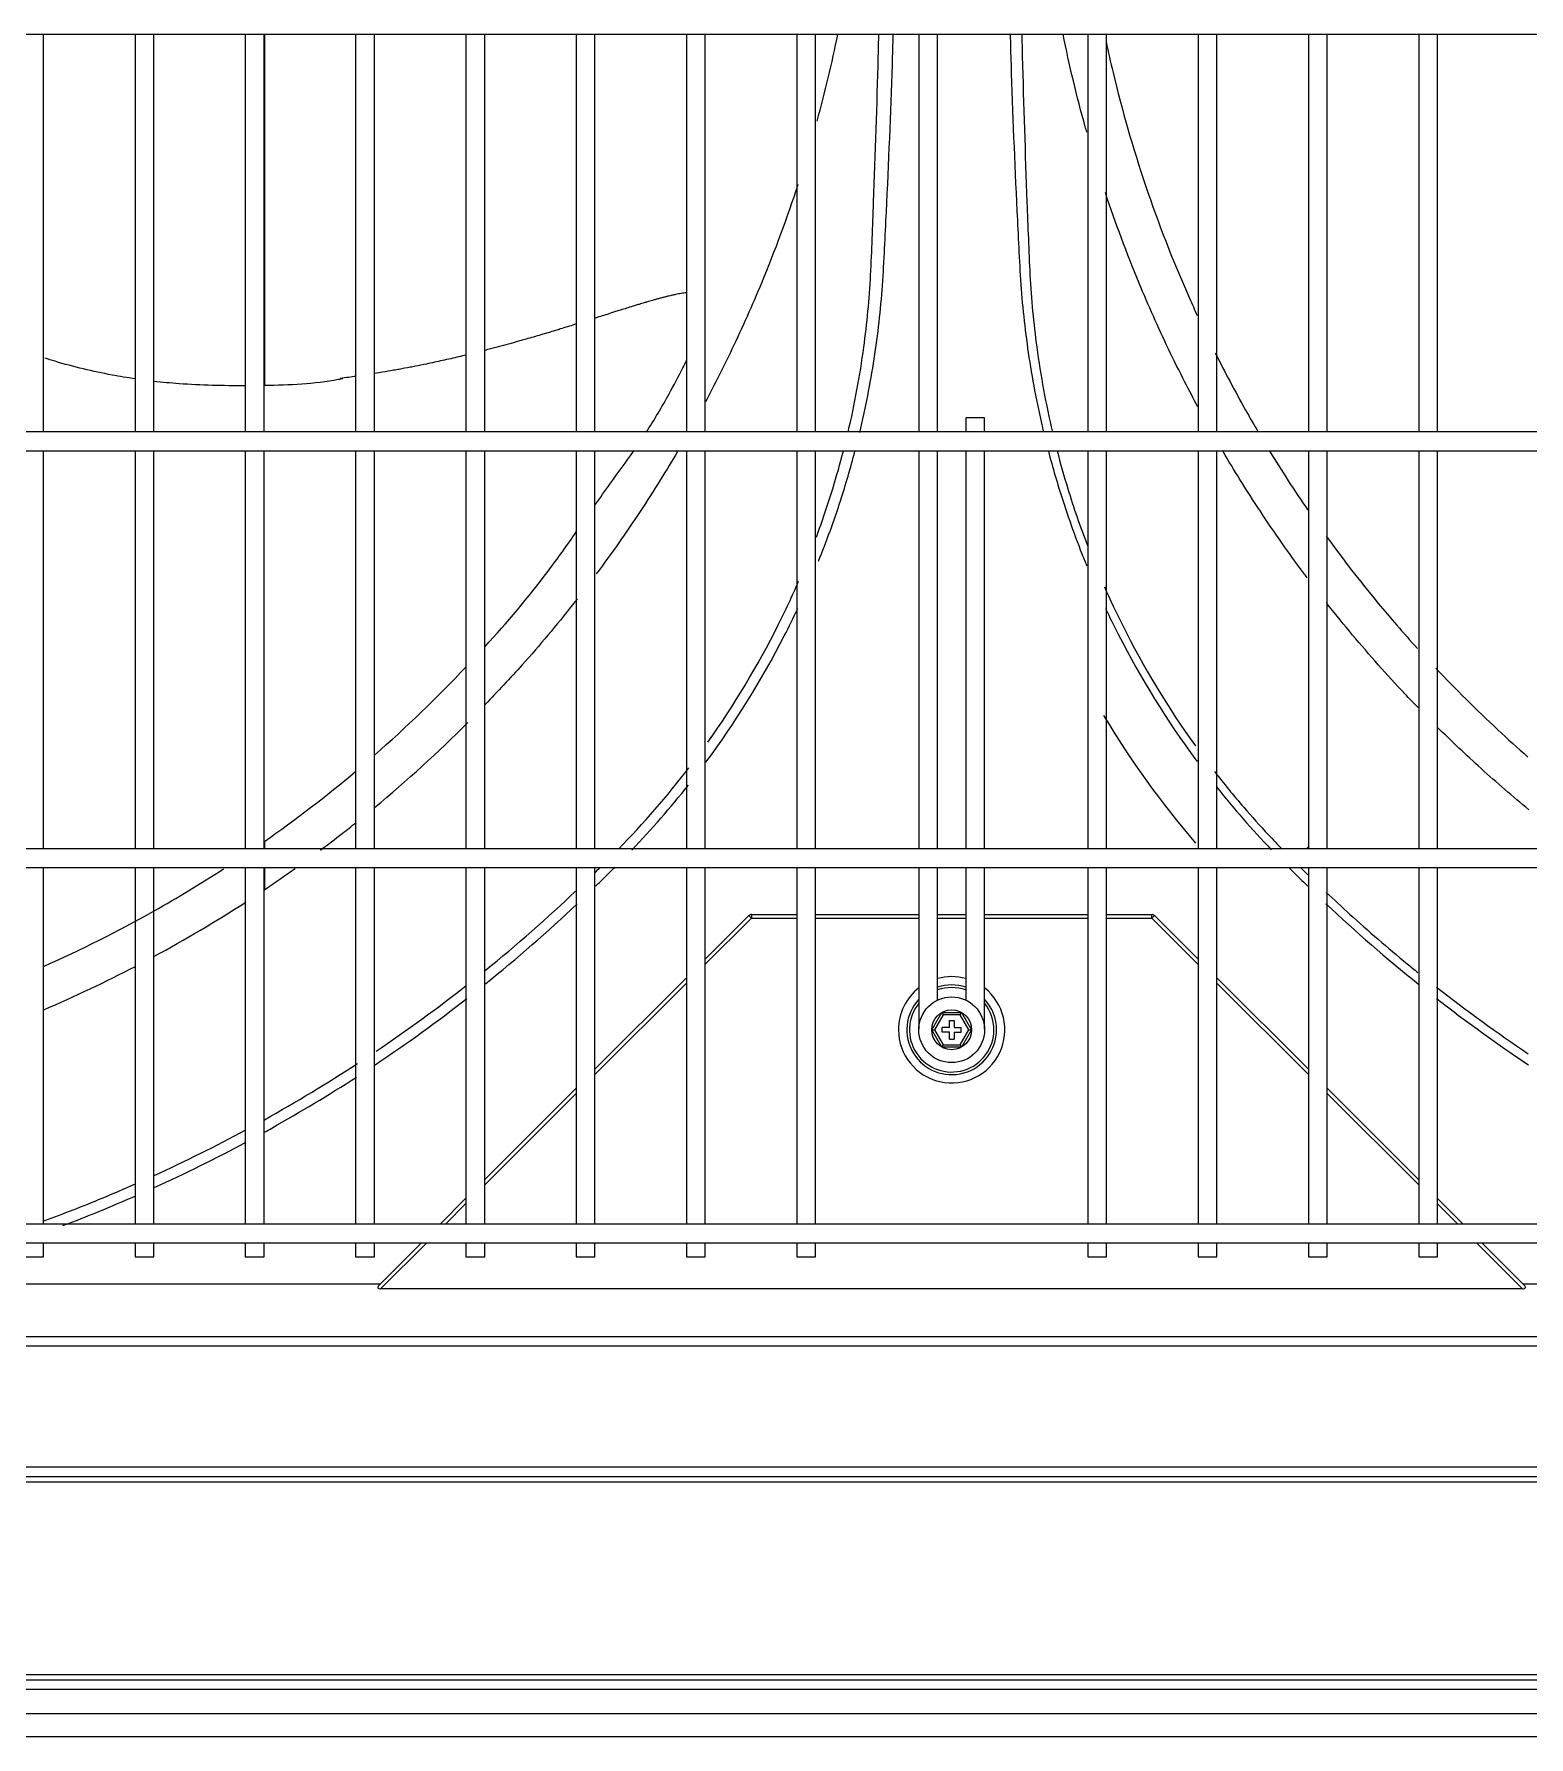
# Model space of a CAD drawing. Header units: millimetres. Extents: x 0 to 504600, y 0 to 118800.
# Drawn here: x 434437.9 to 434756.4, y 51794.1 to 52156.9 of the extents above; entities that cross this region are included whole.
import ezdxf

# ---------------------------------------------------------------- set-up
doc = ezdxf.new("R2010")
doc.units = ezdxf.units.MM
doc.header["$LTSCALE"] = 200
doc.layers.add('LG-AIRCON', color=240, linetype='Continuous')

# ---------------------------------------------------------------- blocks, each defined once
blk = doc.blocks.new('UXB1', base_point=(168674.67, -72229.04))
at = {"layer": 'LG-AIRCON', "color": 0}
for p, q in [((168081.96, -71864.33), (169266.49, -71864.33)), ((168480.97, -71949.11), (168480.97, -71864.33)), ((168500.47, -71864.33), (168500.47, -71949.11)), ((168504.47, -71949.11), (168504.47, -71864.33)), ((168523.96, -71864.33), (168523.96, -71949.11)), ((168527.96, -71949.11), (168527.96, -71864.33)), ((168528.01, -71864.33), (168528.01, -71939.11)), ((168547.46, -71864.33), (168547.46, -71949.11)), ((168551.46, -71949.11), (168551.46, -71864.33)), ((168570.96, -71864.33), (168570.96, -71949.11)), ((168574.96, -71949.11), (168574.96, -71864.33)), ((168594.45, -71864.33), (168594.45, -71949.11)), ((168598.45, -71949.11), (168598.45, -71864.33)), ((168617.95, -71864.33), (168617.95, -71949.11)), ((168621.95, -71949.11), (168621.95, -71864.33)), ((168641.45, -71864.33), (168641.45, -71949.11)), ((168645.45, -71949.11), (168645.45, -71864.33)), ((168667.44, -71864.33), (168667.44, -71949.12)), ((168671.44, -71949.12), (168671.44, -71864.33)), ((168703.44, -71864.33), (168703.44, -71949.11)), ((168707.44, -71949.11), (168707.44, -71864.33)), ((168726.93, -71864.33), (168726.93, -71949.11)), ((168730.93, -71949.11), (168730.93, -71864.33)), ((168750.43, -71864.33), (168750.43, -71949.11)), ((168754.43, -71949.11), (168754.43, -71864.33)), ((168773.93, -71864.33), (168773.93, -71949.11)), ((168777.92, -71949.11), (168777.92, -71864.33)), ((169266.49, -71949.12), (168081.96, -71949.12)), ((168677.44, -71946.12), (168677.44, -71949.12)), ((168681.44, -71946.12), (168677.44, -71946.12)), ((168681.44, -71949.12), (168681.44, -71946.12)), ((168081.96, -71953.12), (169266.49, -71953.12)), ((168480.97, -72037.9), (168480.97, -71953.11)), ((168500.47, -71953.11), (168500.47, -72037.9)), ((168504.47, -72037.9), (168504.47, -71953.11)), ((168523.96, -71953.11), (168523.96, -72037.9)), ((168527.96, -72037.9), (168527.96, -71953.11)), ((168547.46, -71953.11), (168547.46, -72037.9)), ((168551.46, -72037.9), (168551.46, -71953.11)), ((168570.96, -71953.11), (168570.96, -72037.9)), ((168574.96, -72037.9), (168574.96, -71953.11)), ((168594.45, -71953.11), (168594.45, -72037.9)), ((168598.45, -72037.9), (168598.45, -71953.11)), ((168617.95, -71953.11), (168617.95, -72037.9)), ((168621.95, -72037.9), (168621.95, -71953.11)), ((168641.45, -71953.11), (168641.45, -72037.9)), ((168645.45, -72037.9), (168645.45, -71953.11)), ((168667.44, -71953.12), (168667.44, -72037.9)), ((168671.44, -72037.9), (168671.44, -71953.12)), ((168677.44, -71953.12), (168677.44, -72037.91)), ((168681.43, -72037.91), (168681.44, -71953.12)), ((168703.44, -71953.11), (168703.44, -72037.9)), ((168707.44, -72037.9), (168707.44, -71953.11)), ((168726.93, -71953.11), (168726.93, -72037.9)), ((168730.93, -72037.9), (168730.93, -71953.11)), ((168750.43, -71953.11), (168750.43, -72037.9)), ((168754.43, -72037.9), (168754.43, -71953.11)), ((168773.93, -71953.11), (168773.93, -72037.9)), ((168777.92, -72037.9), (168777.92, -71953.11)), ((169266.49, -72037.91), (168081.96, -72037.91)), ((168528.01, -72036.36), (168528.01, -72037.9)), ((168081.96, -72041.9), (169266.49, -72041.9)), ((168480.97, -72117.89), (168480.97, -72041.9)), ((168500.47, -72041.9), (168500.47, -72117.89)), ((168504.47, -72117.89), (168504.47, -72041.9)), ((168523.96, -72041.9), (168523.96, -72117.89)), ((168527.96, -72117.89), (168527.96, -72041.9)), ((168528.01, -72041.9), (168528.01, -72046.62)), ((168547.46, -72041.9), (168547.46, -72117.89)), ((168551.46, -72117.89), (168551.46, -72041.9)), ((168570.96, -72041.9), (168570.96, -72117.89)), ((168574.96, -72117.89), (168574.96, -72041.9)), ((168594.45, -72041.9), (168594.45, -72117.89)), ((168598.45, -72117.89), (168598.45, -72041.9)), ((168617.95, -72041.9), (168617.95, -72117.89)), ((168621.95, -72117.89), (168621.95, -72041.9)), ((168641.45, -72041.9), (168641.45, -72117.89)), ((168645.45, -72117.89), (168645.45, -72041.9)), ((168667.44, -72041.9), (168667.44, -72053.25)), ((168671.44, -72053.25), (168671.44, -72041.9)), ((168677.44, -72041.9), (168677.44, -72053.25)), ((168681.43, -72053.25), (168681.43, -72041.9)), ((168703.44, -72041.9), (168703.44, -72117.89)), ((168707.44, -72117.89), (168707.44, -72041.9)), ((168726.93, -72041.9), (168726.93, -72117.89)), ((168730.93, -72117.89), (168730.93, -72041.9)), ((168750.43, -72041.9), (168750.43, -72117.89)), ((168754.43, -72117.89), (168754.43, -72041.9)), ((168773.93, -72041.9), (168773.93, -72117.89)), ((168777.92, -72117.89), (168777.92, -72041.9)), ((168621.95, -72061.41), (168631.22, -72052.14)), ((168621.95, -72062.54), (168631.78, -72052.71)), ((168631.78, -72052.71), (168631.22, -72052.14)), ((168631.78, -72051.91), (168641.45, -72051.91)), ((168631.78, -72051.91), (168631.78, -72052.71)), ((168631.78, -72052.71), (168641.45, -72052.71)), ((168645.45, -72051.91), (168667.44, -72051.91)), ((168645.45, -72052.71), (168667.44, -72052.71)), ((168667.44, -72053.25), (168667.44, -72056.07)), ((168671.44, -72051.91), (168677.44, -72051.91)), ((168671.44, -72052.71), (168677.44, -72052.71)), ((168671.44, -72056.07), (168671.44, -72053.25)), ((168677.44, -72053.25), (168677.44, -72056.08)), ((168681.43, -72051.91), (168703.44, -72051.91)), ((168681.43, -72052.71), (168703.44, -72052.71)), ((168681.43, -72056.08), (168681.43, -72053.25)), ((168707.43, -72051.91), (168717.09, -72051.91)), ((168707.43, -72052.71), (168717.09, -72052.71)), ((168717.09, -72052.71), (168717.09, -72051.91)), ((168717.66, -72052.14), (168717.09, -72052.71)), ((168717.09, -72052.71), (168726.93, -72062.55)), ((168717.66, -72052.14), (168726.93, -72061.41)), ((168667.44, -72056.07), (168667.44, -72059.73)), ((168671.44, -72059.73), (168671.44, -72056.07)), ((168677.44, -72056.08), (168677.44, -72059.73)), ((168681.43, -72059.73), (168681.43, -72056.08)), ((168681.43, -72056.08), (168681.43, -72056.08)), ((168667.44, -72059.73), (168667.44, -72062.56)), ((168671.44, -72062.56), (168671.44, -72059.73)), ((168677.44, -72059.73), (168677.44, -72062.56)), ((168681.43, -72059.73), (168681.43, -72059.73)), ((168681.43, -72062.56), (168681.43, -72059.73)), ((168667.44, -72062.56), (168667.44, -72076.3)), ((168671.44, -72070.16), (168671.44, -72062.56)), ((168677.44, -72062.56), (168677.44, -72070.16)), ((168681.43, -72076.35), (168681.43, -72062.56)), ((168598.45, -72084.9), (168617.95, -72065.41)), ((168598.45, -72086.04), (168617.95, -72066.54)), ((168730.93, -72065.41), (168750.43, -72084.91)), ((168730.93, -72066.55), (168750.43, -72086.04)), ((168670.19, -72076.49), (168672.31, -72072.81)), ((168672.6, -72073.31), (168670.77, -72076.49)), ((168672.31, -72072.81), (168676.56, -72072.81)), ((168672.31, -72072.81), (168672.6, -72073.31)), ((168673.94, -72075.99), (168672.44, -72075.99)), ((168672.44, -72076.99), (168672.44, -72075.99)), ((168676.27, -72073.31), (168672.6, -72073.31)), ((168673.94, -72074.49), (168674.94, -72074.49)), ((168673.94, -72075.99), (168673.94, -72074.49)), ((168674.94, -72074.49), (168674.94, -72075.99)), ((168674.94, -72075.99), (168676.44, -72075.99)), ((168676.27, -72073.31), (168676.56, -72072.81)), ((168678.11, -72076.49), (168676.27, -72073.31)), ((168676.44, -72076.99), (168676.44, -72075.99)), ((168676.56, -72072.81), (168678.69, -72076.49)), ((168672.31, -72080.17), (168670.19, -72076.49)), ((168670.19, -72076.49), (168670.77, -72076.49)), ((168670.77, -72076.49), (168672.6, -72079.67)), ((168672.31, -72080.17), (168672.6, -72079.67)), ((168673.94, -72076.99), (168672.44, -72076.99)), ((168672.6, -72079.67), (168676.27, -72079.67)), ((168673.94, -72078.49), (168673.94, -72076.99)), ((168673.94, -72078.49), (168674.94, -72078.49)), ((168674.94, -72076.99), (168674.94, -72078.49)), ((168674.94, -72076.99), (168676.44, -72076.99)), ((168676.27, -72079.67), (168678.11, -72076.49)), ((168676.27, -72079.67), (168676.56, -72080.17)), ((168678.69, -72076.49), (168676.56, -72080.17)), ((168678.11, -72076.49), (168678.69, -72076.49)), ((168676.56, -72080.17), (168672.31, -72080.17)), ((168574.96, -72108.4), (168594.45, -72088.9)), ((168574.96, -72109.53), (168594.45, -72090.04)), ((168754.43, -72088.91), (168773.92, -72108.41)), ((168754.43, -72090.04), (168773.93, -72109.54)), ((168565.46, -72117.89), (168570.96, -72112.4)), ((168566.6, -72117.89), (168570.96, -72113.53)), ((168777.92, -72112.41), (168783.41, -72117.89)), ((168777.92, -72113.54), (168782.28, -72117.89)), ((169201.5, -72117.89), (168146.95, -72117.89)), ((168146.95, -72121.89), (169201.5, -72121.89)), ((168480.97, -72124.89), (168480.97, -72121.89)), ((168500.47, -72121.89), (168500.47, -72124.89)), ((168504.47, -72124.89), (168504.47, -72121.89)), ((168523.96, -72121.89), (168523.96, -72124.89)), ((168527.96, -72124.89), (168527.96, -72121.89)), ((168547.46, -72121.89), (168547.46, -72124.89)), ((168551.46, -72124.89), (168551.46, -72121.89)), ((168552.46, -72130.89), (168561.46, -72121.89)), ((168552.79, -72131.69), (168562.6, -72121.89)), ((168570.96, -72121.89), (168570.96, -72124.89)), ((168574.96, -72124.89), (168574.96, -72121.89)), ((168594.45, -72121.89), (168594.45, -72124.89)), ((168598.45, -72124.89), (168598.45, -72121.89)), ((168617.95, -72121.89), (168617.95, -72124.89)), ((168621.95, -72124.89), (168621.95, -72121.89)), ((168641.45, -72121.89), (168641.45, -72124.89)), ((168645.45, -72124.89), (168645.45, -72121.89)), ((168703.44, -72121.89), (168703.44, -72124.89)), ((168707.44, -72124.89), (168707.44, -72121.89)), ((168726.93, -72121.89), (168726.93, -72124.89)), ((168730.93, -72124.89), (168730.93, -72121.89)), ((168750.43, -72121.89), (168750.43, -72124.89)), ((168754.43, -72124.89), (168754.43, -72121.89)), ((168773.93, -72121.89), (168773.93, -72124.89)), ((168777.92, -72124.89), (168777.92, -72121.89)), ((168786.28, -72121.89), (168796.08, -72131.69)), ((168787.41, -72121.89), (168796.41, -72130.89)), ((168476.97, -72124.89), (168480.97, -72124.89)), ((168500.47, -72124.89), (168504.47, -72124.89)), ((168523.96, -72124.89), (168527.96, -72124.89)), ((168547.46, -72124.89), (168551.46, -72124.89)), ((168570.96, -72124.89), (168574.96, -72124.89)), ((168594.45, -72124.89), (168598.45, -72124.89)), ((168617.95, -72124.89), (168621.95, -72124.89)), ((168641.45, -72124.89), (168645.45, -72124.89)), ((168703.44, -72124.89), (168707.44, -72124.89)), ((168726.93, -72124.89), (168730.93, -72124.89)), ((168750.43, -72124.89), (168754.43, -72124.89)), ((168773.93, -72124.89), (168777.92, -72124.89)), ((168552.66, -72130.69), (168444.46, -72130.69)), ((168796.08, -72131.69), (168552.79, -72131.69)), ((168904.43, -72130.69), (168796.21, -72130.69)), ((169200.23, -72143.93), (168148.66, -72143.93)), ((168150.18, -72141.81), (169198.7, -72141.81)), ((168148.72, -72169.6), (169200.16, -72169.6)), ((169200.16, -72171.73), (168148.72, -72171.73)), ((169200.16, -72172.85), (168148.72, -72172.85)), ((168148.72, -72213.84), (169200.16, -72213.84)), ((168148.72, -72214.96), (169200.16, -72214.96)), ((169200.16, -72217.08), (168148.72, -72217.08)), ((168094.22, -72222.16), (169255.13, -72222.16)), ((169255.13, -72227.16), (168094.22, -72227.16))]:
    blk.add_line(p, q, dxfattribs=at)
for radius in [7, 4.25, 4.25]:
    blk.add_circle((168674.44, -72076.49), radius, dxfattribs=at)
for centre, radius, start, end in [((168652.33, -71846.6), 17.95, 261.0565, 262.7284), ((168631.78, -72052.71), 0.8, 90, 135), ((168717.09, -72052.71), 0.8, 45, 90), ((168674.44, -72076.49), 11.33, 74.6551, 105.3394), ((168674.44, -72076.49), 11.33, 180, 51.8569), ((168674.44, -72076.49), 11.33, 128.1375, 180), ((168674.44, -72076.49), 9.56, 71.7356, 108.2643), ((168674.44, -72076.49), 9, 70.5432, 109.457), ((168674.44, -72076.49), 9.56, 137.0195, 0), ((168674.44, -72076.49), 9, 141.0356, 0), ((168674.44, -72076.49), 9.56, 0, 42.9806), ((168674.44, -72076.49), 9, 0, 38.9588)]:
    blk.add_arc(centre, radius, start, end, dxfattribs=at)
for centre, major_axis in [((168553.59, -72130.89), (1.37, 0.57)), ((168795.28, -72130.89), (-1.37, 0.57))]:
    blk.add_ellipse(centre, major_axis=major_axis, ratio=0.414214, start_param=2.356194, end_param=3.926991, dxfattribs=at)
for points in [[(168650.12, -71864.34), (168648.86, -71870.57), (168647.39, -71876.75), (168645.72, -71882.88)], [(168742.17, -71953.19), (168744.75, -71957.41), (168747.47, -71961.59), (168750.32, -71965.74)], [(168551.49, -72017.96), (168558.2, -72012.08), (168564.71, -72005.79), (168571.01, -71999.15)], [(168726.43, -72036.7), (168719.14, -72028.17), (168712.62, -72019.1), (168706.88, -72009.5)], [(168551.51, -72029.11), (168558.4, -72023.4), (168565.01, -72017.38), (168571.34, -72011.05)], [(168528.01, -72036.37), (168534.64, -72031.72), (168541.17, -72026.73), (168547.53, -72021.37)], [(168603.47, -72037.97), (168608.82, -72032.5), (168613.83, -72026.71), (168618.45, -72020.68)], [(168606.29, -72038.19), (168610.54, -72033.75), (168614.56, -72029.13), (168618.35, -72024.35)], [(168730.84, -72024.71), (168734.52, -72029.35), (168738.42, -72033.82), (168742.53, -72038.12)], [(168750.53, -72037.47), (168750.42, -72037.58), (168750.31, -72037.69), (168750.2, -72037.8)], [(168528.03, -72046.66), (168530.22, -72045.19), (168532.4, -72043.68), (168534.56, -72042.15)], [(168598.52, -72042.91), (168598.84, -72042.59), (168599.17, -72042.27), (168599.5, -72041.95)], [(168598.57, -72045.91), (168599.71, -72044.81), (168600.84, -72043.7), (168601.96, -72042.57)], [(168601.96, -72042.57), (168602.17, -72042.37), (168602.38, -72042.16), (168602.58, -72041.95)], [(168746.29, -72041.94), (168746.5, -72042.15), (168746.71, -72042.36), (168746.93, -72042.57)], [(168746.93, -72042.57), (168748.04, -72043.69), (168749.16, -72044.79), (168750.28, -72045.89)], [(168748.8, -72041.96), (168749.31, -72042.46), (168749.82, -72042.96), (168750.33, -72043.46)], [(168575.07, -72063.84), (168581.78, -72058.4), (168588.29, -72052.69), (168594.57, -72046.72)], [(168504.5, -72060.87), (168511.16, -72057.26), (168517.68, -72053.4), (168524.05, -72049.28)], [(168575.11, -72066.7), (168581.82, -72061.3), (168588.33, -72055.63), (168594.65, -72049.67)], [(168754.18, -72049.62), (168760.52, -72055.6), (168767.08, -72061.32), (168773.86, -72066.76)], [(168481.03, -72072.22), (168487.66, -72069.37), (168494.16, -72066.29), (168500.53, -72062.97)], [(168551.86, -72081.01), (168558.42, -72076.59), (168564.81, -72071.94), (168571.03, -72067.06)], [(168777.75, -72067.44), (168784.09, -72072.39), (168790.59, -72077.1), (168797.27, -72081.58)], [(168551.59, -72083.96), (168558.28, -72079.49), (168564.8, -72074.79), (168571.15, -72069.84)], [(168528.02, -72095.65), (168534.77, -72091.88), (168541.4, -72087.88), (168547.84, -72083.67)], [(168504.55, -72107.53), (168511.14, -72104.51), (168517.65, -72101.27), (168524.05, -72097.82)], [(168504.56, -72110.1), (168511.19, -72107.09), (168517.72, -72103.87), (168524.1, -72100.44)]]:
    blk.add_open_spline(points, degree=3, dxfattribs=at)
for points, knots in [([(168652.37, -71949.18), (168653.78, -71943.18), (168654.9, -71937.14), (168656.41, -71925.96), (168656.89, -71920.83), (168657.44, -71910.51), (168657.61, -71905.33), (168658.21, -71889.8), (168658.53, -71879.44), (168658.84, -71867.5), (168658.88, -71865.92), (168658.92, -71864.34)], [0, 0, 0, 0, 0.21737, 0.21737, 0.399155, 0.399155, 0.58094, 0.58094, 0.94451, 0.94451, 1, 1, 1, 1]), ([(168654.84, -71949.26), (168656.08, -71944.07), (168657.12, -71938.82), (168658.73, -71928.34), (168659.32, -71923.11), (168660.07, -71912.67), (168660.28, -71907.44), (168661.05, -71891.77), (168661.46, -71881.32), (168661.87, -71868.69), (168661.93, -71866.51), (168661.99, -71864.34)], [0, 0, 0, 0, 0.189158, 0.189158, 0.372762, 0.372762, 0.556366, 0.556366, 0.923574, 0.923574, 1, 1, 1, 1]), ([(168686.89, -71864.34), (168686.95, -71866.47), (168687.01, -71868.61), (168687.41, -71881.18), (168687.83, -71891.62), (168688.59, -71907.25), (168688.81, -71912.47), (168689.54, -71922.88), (168690.12, -71928.07), (168691.72, -71938.61), (168692.77, -71943.93), (168694.03, -71949.19)], [0, 0, 0, 0, 0.075143, 0.075143, 0.442368, 0.442368, 0.625981, 0.625981, 0.809594, 0.809594, 1, 1, 1, 1]), ([(168689.37, -71864.34), (168689.41, -71865.92), (168689.45, -71867.5), (168689.75, -71879.43), (168690.08, -71889.79), (168690.68, -71905.32), (168690.84, -71910.5), (168691.4, -71920.83), (168691.88, -71925.95), (168693.39, -71937.14), (168694.51, -71943.18), (168695.92, -71949.17)], [0, 0, 0, 0, 0.055363, 0.055363, 0.419, 0.419, 0.600818, 0.600818, 0.782636, 0.782636, 1, 1, 1, 1]), ([(168703.22, -71885.22), (168703.11, -71884.86), (168701.18, -71877.96), (168699.51, -71870.99), (168698.16, -71864.34)], [0, 0, 0, 0, 0.052887, 1, 1, 1, 1]), ([(168707.32, -71865.95), (168707.79, -71868.14), (168710.1, -71878.33), (168715.33, -71896.57), (168722.03, -71913.87), (168726.2, -71923.08), (168726.76, -71924.31)], [0, 0, 0, 0, 0.112914, 0.525694, 0.936978, 1, 1, 1, 1]), ([(168641.67, -71896.42), (168639.36, -71903.51), (168634.98, -71915.34), (168628.14, -71930.68), (168623.93, -71939.02), (168621.96, -71942.72)], [0, 0, 0, 0, 0.443757, 0.750386, 1, 1, 1, 1]), ([(168726.9, -71943.77), (168725.96, -71942.02), (168723.82, -71937.96), (168720.63, -71931.52), (168717.38, -71924.48), (168712.64, -71913.46), (168709.35, -71904.62), (168707.18, -71898.12)], [0, 0, 0, 0, 0.11975, 0.276771, 0.432533, 0.587035, 1, 1, 1, 1]), ([(168618.01, -71919.44), (168617.99, -71919.44), (168617.79, -71919.46), (168617.36, -71919.52), (168616.84, -71919.6), (168616.21, -71919.71), (168615.61, -71919.83), (168614.84, -71919.99), (168614.05, -71920.18), (168613.24, -71920.38), (168612.51, -71920.57), (168611.78, -71920.77), (168610.9, -71921.02), (168609.99, -71921.28), (168608.92, -71921.59), (168607.97, -71921.88), (168607, -71922.17), (168606.01, -71922.48), (168604.86, -71922.84), (168603.68, -71923.21), (168602.63, -71923.54), (168601.57, -71923.88), (168600.34, -71924.27), (168599.24, -71924.62), (168598.62, -71924.82), (168598.46, -71924.87)], [0, 0, 0, 0, 0.005985, 0.045742, 0.085498, 0.125255, 0.165012, 0.204768, 0.264403, 0.30416, 0.343916, 0.383673, 0.423429, 0.483064, 0.522821, 0.582456, 0.622212, 0.661969, 0.721603, 0.781238, 0.820995, 0.860751, 0.920386, 0.980021, 1, 1, 1, 1]), ([(168594.45, -71926.13), (168594.34, -71926.16), (168593.73, -71926.35), (168592.61, -71926.7), (168591.24, -71927.12), (168589.86, -71927.54), (168588.48, -71927.96), (168586.92, -71928.42), (168585.35, -71928.88), (168583.94, -71929.29), (168582.35, -71929.74), (168580.92, -71930.14), (168579.12, -71930.64), (168577.67, -71931.03), (168576.16, -71931.42), (168575.38, -71931.63), (168574.96, -71931.73)], [0, 0, 0, 0, 0.018571, 0.09977, 0.180968, 0.235101, 0.3163, 0.397499, 0.478698, 0.559896, 0.614029, 0.722294, 0.776427, 0.884692, 0.938824, 1, 1, 1, 1]), ([(168500.45, -71937.8), (168498.82, -71937.56), (168493.09, -71936.6), (168486.69, -71935.08), (168481.98, -71933.62), (168481.26, -71933.39)], [0, 0, 0, 0, 0.251534, 0.886152, 1, 1, 1, 1]), ([(168570.98, -71932.73), (168570.47, -71932.85), (168569.39, -71933.11), (168567.72, -71933.5), (168565.98, -71933.89), (168564.26, -71934.27), (168562.34, -71934.68), (168560.6, -71935.03), (168558.67, -71935.41), (168557.12, -71935.7), (168555.17, -71936.05), (168553.42, -71936.36), (168552.05, -71936.58), (168551.46, -71936.67)], [0, 0, 0, 0, 0.079541, 0.168728, 0.257914, 0.3471, 0.436286, 0.555201, 0.614659, 0.733574, 0.793032, 0.911947, 1, 1, 1, 1]), ([(168609.39, -71949.17), (168611.1, -71946.5), (168613.77, -71941.97), (168616.48, -71936.8), (168617.7, -71934.43), (168617.96, -71933.91)], [0, 0, 0, 0, 0.545072, 0.900711, 1, 1, 1, 1]), ([(168730.6, -71932.3), (168732.63, -71936.37), (168735.62, -71942), (168738.84, -71947.6), (168739.76, -71949.17)], [0, 0, 0, 0, 0.719224, 1, 1, 1, 1]), ([(168544.71, -71937.77), (168544.41, -71937.83), (168538.94, -71938.89), (168533.33, -71939.16), (168528.02, -71939.24)], [0, 0, 0, 0, 0.054083, 1, 1, 1, 1]), ([(168547.49, -71937.27), (168547, -71937.34), (168545.89, -71937.49), (168544.79, -71937.63), (168544.19, -71937.71)], [0, 0, 0, 0, 0.449176, 1, 1, 1, 1]), ([(168523.96, -71939.27), (168519.25, -71939.28), (168512.75, -71939.16), (168506.25, -71938.54), (168504.45, -71938.33)], [0, 0, 0, 0, 0.723565, 1, 1, 1, 1]), ([(168598.43, -71964.74), (168599.52, -71963.17), (168602.24, -71959.31), (168605.08, -71955.48), (168606.71, -71953.15)], [0, 0, 0, 0, 0.404883, 1, 1, 1, 1]), ([(168616.03, -71953.29), (168614.86, -71955.28), (168610.87, -71961.89), (168605.12, -71970.6), (168600.36, -71977.17), (168598.73, -71979.35)], [0, 0, 0, 0, 0.221999, 0.739418, 1, 1, 1, 1]), ([(168645.61, -71971.51), (168646.88, -71968.1), (168648.05, -71964.65), (168649.93, -71958.52), (168650.69, -71955.84), (168651.38, -71953.15)], [0, 0, 0, 0, 0.563574, 0.563574, 1, 1, 1, 1]), ([(168646.06, -71976.67), (168647.78, -71972.41), (168649.35, -71968.1), (168651.88, -71960.28), (168652.91, -71956.77), (168653.84, -71953.23)], [0, 0, 0, 0, 0.555539, 0.555539, 1, 1, 1, 1]), ([(168695.03, -71953.19), (168695.96, -71956.71), (168696.98, -71960.2), (168699.62, -71968.38), (168701.33, -71973.05), (168703.22, -71977.66)], [0, 0, 0, 0, 0.420981, 0.420981, 1, 1, 1, 1]), ([(168696.9, -71953.13), (168697.6, -71955.83), (168698.36, -71958.52), (168700.42, -71965.24), (168701.81, -71969.28), (168703.34, -71973.27)], [0, 0, 0, 0, 0.398194, 0.398194, 1, 1, 1, 1]), ([(168750.15, -71980.16), (168749.96, -71979.9), (168748.13, -71977.45), (168744.75, -71972.78), (168740.18, -71966.06), (168736.02, -71959.57), (168733.43, -71955.28), (168732.26, -71953.29)], [0, 0, 0, 0, 0.030003, 0.283624, 0.535302, 0.785046, 1, 1, 1, 1]), ([(168575.05, -71994.81), (168579.71, -71989.71), (168586.43, -71981.79), (168592.5, -71973.25), (168594.47, -71970.42)], [0, 0, 0, 0, 0.672281, 1, 1, 1, 1]), ([(168754.24, -71971.31), (168758.91, -71977.77), (168765.26, -71985.82), (168772.18, -71993.6), (168773.67, -71995.24)], [0, 0, 0, 0, 0.788206, 1, 1, 1, 1]), ([(168622.48, -72015.23), (168628.12, -72007.29), (168633.12, -71998.96), (168639.02, -71987.17), (168640.47, -71984.05), (168641.84, -71980.88)], [0, 0, 0, 0, 0.739872, 0.739872, 1, 1, 1, 1]), ([(168594.65, -71984.7), (168594.33, -71985.11), (168590.57, -71989.9), (168584.21, -71997.54), (168577.74, -72004.39), (168575.08, -72007.17)], [0, 0, 0, 0, 0.052501, 0.612417, 1, 1, 1, 1]), ([(168706.99, -71982.13), (168708.2, -71984.87), (168709.47, -71987.58), (168715.3, -71999.24), (168720.49, -72007.82), (168726.36, -72015.99)], [0, 0, 0, 0, 0.228133, 0.228133, 1, 1, 1, 1]), ([(168622.07, -72019.49), (168628.34, -72011.03), (168633.91, -72002.05), (168639.78, -71990.63), (168640.74, -71988.67), (168641.67, -71986.7)], [0, 0, 0, 0, 0.829987, 0.829987, 1, 1, 1, 1]), ([(168707.22, -71986.71), (168708.1, -71988.6), (168709.02, -71990.47), (168714.72, -72001.6), (168720.27, -72010.57), (168726.53, -72019.08), (168726.62, -72019.21), (168726.71, -72019.33)], [0, 0, 0, 0, 0.165073, 0.165073, 0.987864, 0.987864, 1, 1, 1, 1]), ([(168773.8, -72007.83), (168772.87, -72006.88), (168769.99, -72003.89), (168765.31, -71998.76), (168759.83, -71992.42), (168756.2, -71987.96), (168754.37, -71985.63), (168754.25, -71985.48)], [0, 0, 0, 0, 0.134617, 0.418834, 0.70095, 0.980961, 1, 1, 1, 1]), ([(168777.56, -71999.43), (168781.79, -72003.9), (168788.23, -72010.28), (168795.02, -72016.46), (168797.19, -72018.37)], [0, 0, 0, 0, 0.68539, 1, 1, 1, 1]), ([(168797.39, -72029.62), (168793.93, -72026.77), (168790.54, -72023.83), (168784.04, -72017.94), (168780.95, -72015.02), (168777.88, -72011.98)], [0, 0, 0, 0, 0.511236, 0.511236, 1, 1, 1, 1]), ([(168730.42, -72021.44), (168732.42, -72024.03), (168734.5, -72026.57), (168738.36, -72031.05), (168740.11, -72033.01), (168742.86, -72035.95), (168743.84, -72036.97), (168744.82, -72037.98)], [0, 0, 0, 0, 0.449884, 0.449884, 0.8085, 0.8085, 1, 1, 1, 1]), ([(168539.99, -72038.19), (168541.54, -72037.03), (168543.08, -72035.85), (168545.59, -72033.9), (168546.57, -72033.12), (168547.55, -72032.34)], [0, 0, 0, 0, 0.608126, 0.608126, 1, 1, 1, 1]), ([(168480.97, -72062.99), (168488.87, -72059.48), (168501.76, -72053.03), (168514.43, -72045.39), (168519.31, -72042.23)], [0, 0, 0, 0, 0.61117, 1, 1, 1, 1]), ([(168754.25, -72047.23), (168755.89, -72048.78), (168757.55, -72050.31), (168763.23, -72055.46), (168767.31, -72058.99), (168772.24, -72063.04), (168773.01, -72063.66), (168773.78, -72064.28)], [0, 0, 0, 0, 0.260082, 0.260082, 0.885277, 0.885277, 1, 1, 1, 1]), ([(168777.74, -72069.84), (168778.98, -72070.8), (168780.22, -72071.75), (168786.64, -72076.6), (168791.94, -72080.37), (168797.35, -72083.98)], [0, 0, 0, 0, 0.194449, 0.194449, 1, 1, 1, 1]), ([(168528.07, -72098.28), (168528.59, -72098), (168529.1, -72097.71), (168535.74, -72093.98), (168541.75, -72090.37), (168547.62, -72086.57)], [0, 0, 0, 0, 0.077105, 0.077105, 1, 1, 1, 1]), ([(168481.02, -72117.21), (168485.2, -72115.68), (168489.36, -72114.06), (168495.86, -72111.37), (168498.22, -72110.36), (168500.58, -72109.31)], [0, 0, 0, 0, 0.635021, 0.635021, 1, 1, 1, 1]), ([(168485.11, -72118.2), (168486.14, -72117.81), (168487.16, -72117.42), (168492.36, -72115.39), (168496.5, -72113.67), (168500.62, -72111.86)], [0, 0, 0, 0, 0.197193, 0.197193, 1, 1, 1, 1])]:
    blk.add_open_spline(points, degree=3, knots=knots, dxfattribs=at)

msp = doc.modelspace()

# ---------------------------------------------------------------- block references
at = {"layer": 'LG-AIRCON', "color": 7}
msp.add_blockref('UXB1', (434633.61, 51792.19), dxfattribs=at)

doc.saveas('drawing.dxf')
